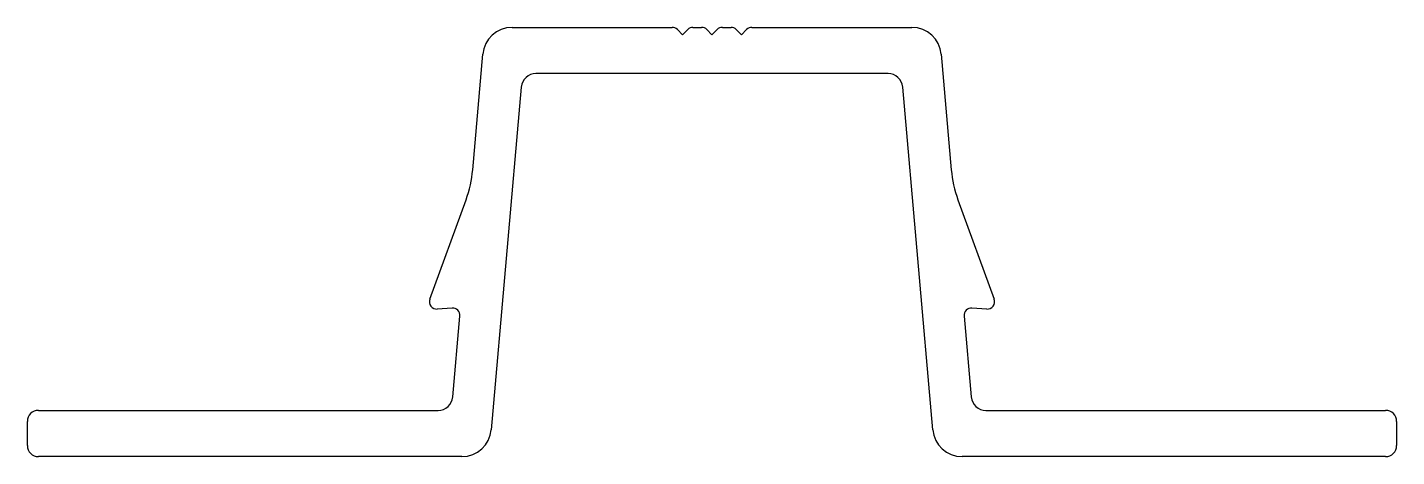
# Model space of a CAD drawing. Extents: x -22.6 to 23.9, y 4.6 to 19.2.
import ezdxf

# ---------------------------------------------------------------- set-up
doc = ezdxf.new("R2010")
doc.units = 0
doc.layers.get('0').update_dxf_attribs({"linetype": 'CONTINUOUS'})

msp = doc.modelspace()

# ---------------------------------------------------------------- linework, layer by layer
for p, q in [((-6.104, 19.216), (-0.667, 19.216)), ((-0.49, 19.143), (-0.313, 18.966)), ((-0.313, 18.966), (-0.137, 19.143)), ((0.04, 19.216), (0.333, 19.216)), ((0.51, 19.143), (0.686, 18.966)), ((0.686, 18.966), (0.863, 19.143)), ((1.04, 19.216), (1.333, 19.216)), ((1.51, 19.143), (1.686, 18.966)), ((1.686, 18.966), (1.863, 19.143)), ((2.04, 19.216), (7.477, 19.216)), ((-7.443, 14.382), (-7.1, 18.303)), ((8.473, 18.303), (8.816, 14.382)), ((0.686, 17.646), (-5.294, 17.646)), ((6.667, 17.646), (0.686, 17.646)), ((-5.792, 17.189), (-6.811, 5.549)), ((8.184, 5.549), (7.165, 17.189)), ((-8.899, 9.984), (-7.669, 13.362)), ((9.042, 13.362), (10.272, 9.984)), ((-8.144, 9.682), (-8.648, 9.649)), ((-8.119, 6.662), (-7.878, 9.41)), ((9.251, 9.41), (9.492, 6.662)), ((10.021, 9.649), (9.517, 9.682)), ((-22.19, 6.206), (-8.617, 6.206)), ((9.99, 6.206), (23.563, 6.206)), ((-22.57, 5.016), (-22.57, 5.826)), ((23.943, 5.826), (23.943, 5.016)), ((-7.807, 4.636), (-22.19, 4.636)), ((23.563, 4.636), (9.18, 4.636))]:
    msp.add_line(p, q)
for centre, radius, start, end in [((-6.104, 18.216), 1, 90, 175), ((-0.667, 18.966), 0.25, 45, 90), ((0.04, 18.966), 0.25, 90, 135), ((0.333, 18.966), 0.25, 45, 90), ((1.04, 18.966), 0.25, 90, 135), ((1.333, 18.966), 0.25, 45, 90), ((2.04, 18.966), 0.25, 90, 135), ((7.477, 18.216), 1, 5, 90), ((-5.294, 17.146), 0.5, 90, 175), ((6.667, 17.146), 0.5, 5, 90), ((-11.428, 14.73), 4, 339.9996, 355), ((12.801, 14.73), 4, 185, 200.0004), ((-8.664, 9.898), 0.25, 159.9996, 273.7076), ((10.037, 9.898), 0.25, 266.2924, 20.0004), ((-8.127, 9.432), 0.25, 355, 93.7076), ((9.5, 9.432), 0.25, 86.2924, 185), ((-8.617, 6.706), 0.5, 270, 355), ((9.99, 6.706), 0.5, 185, 270), ((-22.19, 5.826), 0.38, 90, 180), ((23.563, 5.826), 0.38, 0, 90), ((-7.807, 5.636), 1, 270, 355), ((9.18, 5.636), 1, 185, 270), ((-22.19, 5.016), 0.38, 180, 270), ((23.563, 5.016), 0.38, 270, 360)]:
    msp.add_arc(centre, radius, start, end)

doc.saveas('drawing.dxf')
